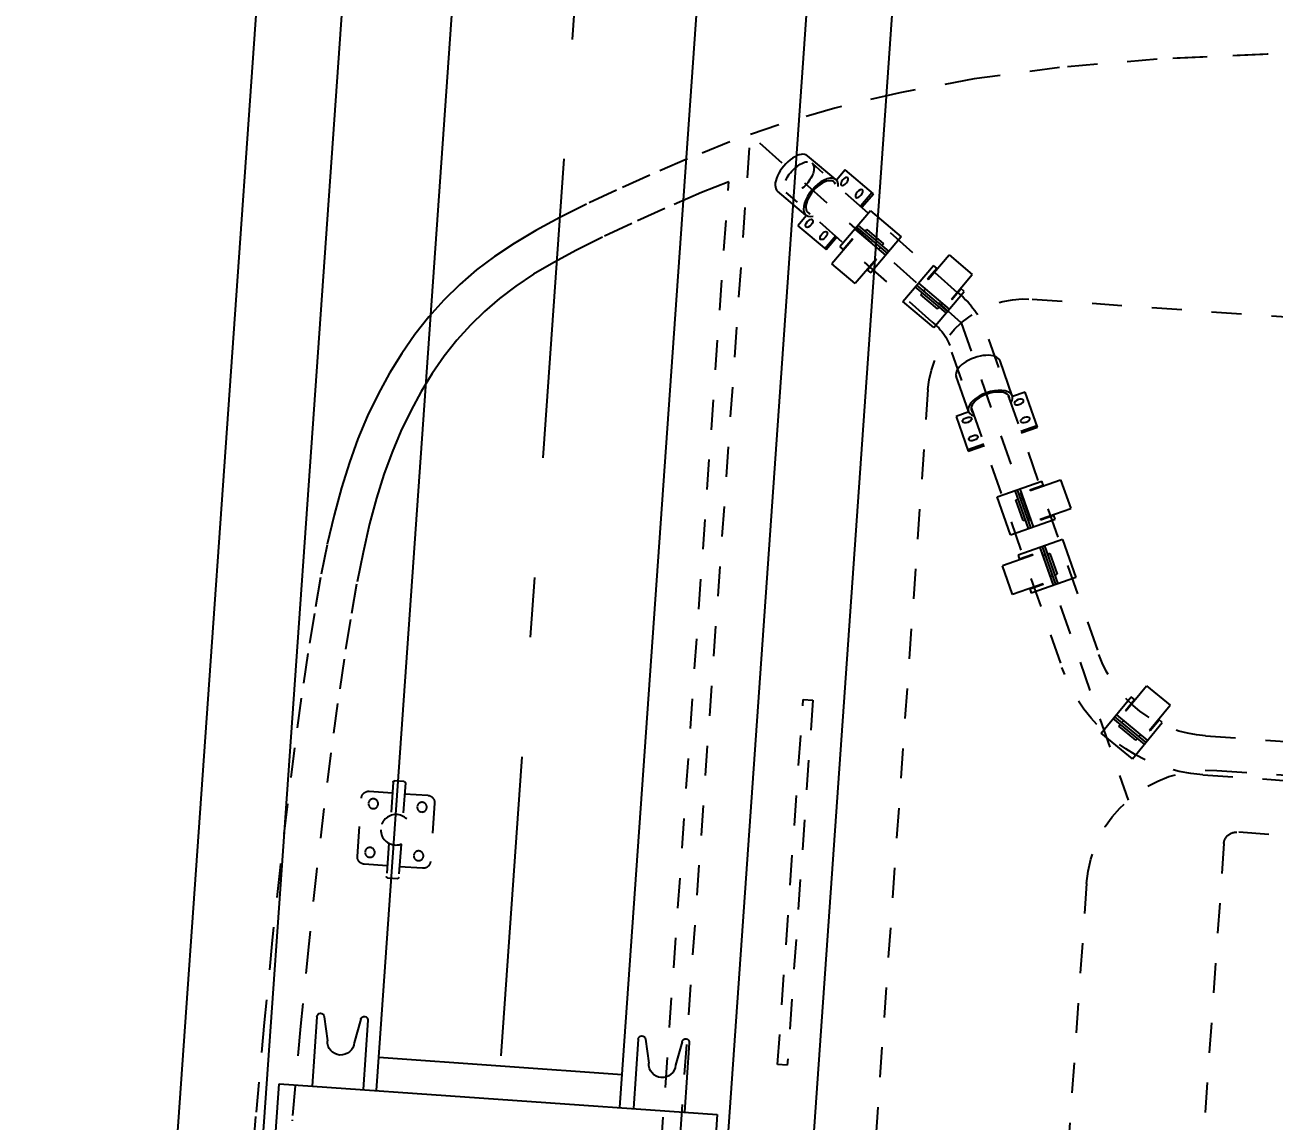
# Model space of a CAD drawing. Header units: millimetres. Extents: x -4 to 3776, y -4 to 4079.
# Drawn here: x 450.761 to 454.93, y 295.131 to 298.789 of the extents above; entities that cross this region are included whole.
import ezdxf
from ezdxf import colors
from ezdxf.entities.mleader import LeaderData, LeaderLine
from ezdxf.math import Vec2, Vec3

# ---------------------------------------------------------------- set-up
doc = ezdxf.new("R2010")
doc.units = ezdxf.units.MM
doc.linetypes.add('CEN1', pattern=[2, 1, -0.4, 0.2, -0.4])
doc.linetypes.add('PHANTOM', pattern=[2.5, 1.25, -0.25, 0.25, -0.25, 0.25, -0.25])
for name, color, linetype in [('03-input', 3, 'Continuous'), ('05-center', 6, 'CEN1'), ('BK_kedu', 255, 'Continuous')]:
    doc.layers.add(name, color=color, linetype=linetype)
doc.styles.get("Standard").update_dxf_attribs({"font": 'arial.ttf'})

# ---------------------------------------------------------------- blocks, each defined once
blk = doc.blocks.new('A$C1F900DED')
at = {"layer": '03-input', "color": 0, "linetype": 'Continuous', "ltscale": 0.2}
for p, q in [((0, 60), (0, 46)), ((30.3, 60), (0, 60)), ((30.3, 49), (30.3, 60)), ((30.9, 49), (61.3, 49)), ((0, 14), (0, 0)), ((30.3, 0), (30.3, 11)), ((30.9, 11), (61.3, 11)), ((0, 0), (30.3, 0))]:
    blk.add_line(p, q, dxfattribs=at)
at = {"layer": '03-input', "color": 0, "linetype": 'Continuous'}
for p, q in [((1.5, 60), (1.5, 46)), ((1.5, 14), (1.5, 0))]:
    blk.add_line(p, q, dxfattribs=at)
for centre in [(8.9, 52.5), (24.5, 52.5)]:
    blk.add_ellipse(centre, major_axis=(0, -4), ratio=0.5, dxfattribs=at)
for centre, major_axis, start_param, end_param in [((30.9, 30), (0, -19), 5.713564, 9.994399), ((30.9, 30), (0, -16.5), 6.036376, 9.671587), ((61.3, 30), (0, -19), 0, 3.141593)]:
    blk.add_ellipse(centre, major_axis=major_axis, ratio=0.498147, start_param=start_param, end_param=end_param, dxfattribs=at)
at = {"layer": '03-input', "color": 0, "linetype": 'Continuous', "extrusion": (0, 0, -1)}
for centre in [(8.9, 7.5), (24.5, 7.5)]:
    blk.add_ellipse(centre, major_axis=(0, 4), ratio=0.5, dxfattribs=at)
blk = doc.blocks.new('A$C4EFE2257')
at = {"layer": '03-input', "color": 0, "linetype": 'Continuous'}
for p, q in [((4, 27.1), (4, 53.6)), ((29, 53.6), (4, 53.6)), ((29, 27.1), (29, 53.6)), ((0, 38.7), (4, 38.7)), ((0, 0), (0, 38.7)), ((3.5, 27.1), (3.5, 38.7)), ((29, 38.7), (33, 38.7)), ((29.5, 27.1), (29.5, 38.7)), ((33, 0), (33, 38.7)), ((4, 27.1), (3.5, 27.1)), ((29.5, 27.1), (29, 27.1)), ((33, 19.5), (0, 19.5)), ((0, 17.6), (33, 17.6)), ((0, 15.6), (33, 15.6)), ((7.5, 17.6), (7.5, 19.5)), ((7.5, 13.6), (7.5, 15.6)), ((7.5, 13.6), (25.5, 13.6)), ((25.5, 17.6), (25.5, 19.5)), ((25.5, 13.6), (25.5, 15.6)), ((0, 0), (33, 0))]:
    blk.add_line(p, q, dxfattribs=at)
blk = doc.blocks.new('A$C2694431E')
at = {"layer": '03-input', "color": 0, "linetype": 'PHANTOM'}
for p, q in [((396.4, 1150.5), (396.4, 132.1)), ((556.2, 330.5), (556.2, 1150.5)), ((714.1, 725.5), (714.1, 1150.5)), ((48.1, 963.7), (47, 1051.4)), ((49.7, 886.3), (48.1, 963.7)), ((78.1, 964.2), (78.1, 965.2)), ((79.7, 887.1), (78.1, 964.2)), ((381.4, 965.5), (381.4, 171.8)), ((51.6, 818.3), (49.7, 886.3)), ((81.6, 819.3), (79.7, 887.1)), ((81.6, 819.3), (79.7, 887.1)), ((53.8, 758.6), (51.6, 818.3)), ((83.8, 759.8), (81.6, 819.3)), ((83.8, 759.8), (81.6, 819.3)), ((56.2, 706.1), (53.8, 758.6)), ((86.2, 707.7), (83.8, 759.8)), ((86.2, 707.7), (83.8, 759.8)), ((141.4, 732.4), (141.4, 759.8)), ((150.2, 761), (142.6, 761)), ((151.4, 732.4), (151.4, 759.8)), ((88.8, 661.7), (86.2, 707.7)), ((88.8, 661.7), (86.2, 707.7)), ((141.4, 682.2), (141.4, 709.5)), ((151.4, 682.2), (151.4, 709.5)), ((58.8, 659.8), (56.2, 706.1)), ((150.2, 681), (142.6, 681)), ((61.5, 618.7), (58.8, 659.8)), ((91.5, 620.9), (88.8, 661.7)), ((91.5, 620.9), (88.8, 661.7)), ((579.6, 273.9), (743.4, 654.8)), ((802.9, 629.9), (2255.7, 629.9)), ((814.1, 625.5), (1814.1, 625.5)), ((64.3, 581.9), (61.5, 618.7)), ((94.2, 584.3), (91.5, 620.9)), ((802.9, 597.9), (2255.6, 597.9)), ((97.1, 551.6), (94.2, 584.3)), ((67.3, 548.7), (64.3, 581.9)), ((70.4, 518.8), (67.3, 548.7)), ((100.2, 522.3), (97.1, 551.6)), ((573.4, 298.4), (681.6, 550.1)), ((602.8, 285.7), (711, 537.4)), ((73.9, 491.7), (70.4, 518.8)), ((103.6, 496), (100.2, 522.3)), ((77.8, 467.1), (73.9, 491.7)), ((107.4, 472.3), (103.6, 496)), ((111.6, 450.8), (107.4, 472.3)), ((82.2, 444.4), (77.8, 467.1)), ((116.3, 431), (111.6, 450.8)), ((87.3, 423.3), (82.2, 444.4)), ((121.7, 412.3), (116.3, 431)), ((93, 403.3), (87.3, 423.3)), ((127.7, 394.5), (121.7, 412.3)), ((99.5, 384.1), (93, 403.3)), ((134.5, 377.4), (127.7, 394.5)), ((106.9, 365.6), (99.5, 384.1)), ((141.9, 361.1), (134.5, 377.4)), ((115, 347.9), (106.9, 365.6)), ((150, 345.6), (141.9, 361.1)), ((123.9, 330.9), (115, 347.9)), ((158.8, 330.9), (150, 345.6)), ((133.6, 314.7), (123.9, 330.9)), ((168.3, 317), (158.8, 330.9)), ((144, 299.4), (133.6, 314.7)), ((178.4, 304), (168.3, 317)), ((155.3, 284.9), (144, 299.4)), ((189.2, 291.8), (178.4, 304)), ((200.6, 280.4), (189.2, 291.8)), ((167.3, 271.2), (155.3, 284.9)), ((213.2, 269.5), (200.6, 280.4)), ((180.2, 258.4), (167.3, 271.2)), ((227.1, 258.7), (213.2, 269.5)), ((579.6, 273.9), (396.4, 132.1)), ((555.4, 274.8), (429, 177.2)), ((194.1, 246.3), (180.2, 258.4)), ((243, 247.8), (227.1, 258.7)), ((209.4, 234.5), (194.1, 246.3)), ((260.9, 236.4), (243, 247.8)), ((574.9, 249.5), (448.5, 151.9)), ((636.2, 250.5), (864.5, 250.5)), ((636.2, 250.5), (2091.8, 250.5)), ((281.3, 224.4), (260.9, 236.4)), ((226.4, 222.8), (209.4, 234.5)), ((245.3, 210.8), (226.4, 222.8)), ((304.5, 211.5), (281.3, 224.4)), ((266.4, 198.4), (245.3, 210.8)), ((330.6, 197.4), (304.5, 211.5)), ((290.1, 185.2), (266.4, 198.4)), ((359.8, 182.3), (330.6, 197.4)), ((316.6, 170.9), (290.1, 185.2)), ((381.4, 171.8), (359.8, 182.3)), ((346.3, 155.5), (316.6, 170.9)), ((380.1, 139.1), (346.3, 155.5)), ((419, 122.3), (380.1, 139.1)), ((464, 105.5), (419, 122.3)), ((516.1, 89.2), (464, 105.5)), ((576.2, 73.7), (516.1, 89.2)), ((645.4, 59.5), (576.2, 73.7)), ((724.6, 47), (645.4, 59.5)), ((810.7, 37.1), (724.6, 47))]:
    blk.add_line(p, q, dxfattribs=at)
blk.add_lwpolyline([(1794.1, 674.9), (834.1, 674.9, -0.414214), (824.1, 684.9), (824.1, 1614.9, -0.414214), (834.1, 1624.9), (1794.1, 1624.9, -0.414214), (1804.1, 1614.9), (1804.1, 684.9, -0.414214)], format="xyb", close=True, dxfattribs=at)
blk.add_lwpolyline([(913, 28.3), (814.3, 36.7), (724.6, 47), (645.4, 59.5), (576.2, 73.7), (516.1, 89.2), (464, 105.5), (419, 122.3), (380.1, 139.1), (346.3, 155.5), (316.6, 170.9), (290.1, 185.2), (266.4, 198.4), (245.3, 210.8), (226.4, 222.8), (209.4, 234.5), (194.1, 246.3), (180.2, 258.4), (167.3, 271.2), (155.3, 284.9), (144, 299.4), (133.6, 314.7), (123.9, 330.9), (115, 347.9), (106.9, 365.6), (99.5, 384.1), (93, 403.3), (87.3, 423.3), (82.2, 444.4), (77.8, 467.1), (73.9, 491.7), (70.4, 518.8), (67.3, 548.7), (64.3, 581.9), (61.5, 618.7), (58.8, 659.8), (56.2, 706.1), (53.8, 758.6), (51.6, 818.3), (49.7, 886.3), (48.1, 963.7), (47, 1051.4)], dxfattribs=at)
blk.add_lwpolyline([(479.8, 591.2), (479.8, 891.2), (471.9, 891.2), (471.9, 591.2)], close=True, dxfattribs=at)
for points in [[(141.4, 751), (122.4, 751, 0.414214), (116.4, 745), (116.4, 697, 0.414214), (122.4, 691), (141.4, 691)], [(151.4, 691), (170.4, 691, 0.414214), (176.4, 697), (176.4, 745, 0.414214), (170.4, 751), (151.4, 751)]]:
    blk.add_lwpolyline(points, format="xyb", dxfattribs=at)
for centre, radius in [((126.4, 741), 4), ((166.4, 741), 4), ((146.4, 721), 12.5), ((126.4, 701), 4), ((166.4, 701), 4)]:
    blk.add_circle(centre, radius, dxfattribs=at)
for centre, radius, start, end in [((142.6, 759.8), 1.2, 90, 180), ((150.2, 759.8), 1.2, 360, 90), ((814.1, 725.5), 100, 180, 270), ((142.6, 682.2), 1.2, 180, 270), ((150.2, 682.2), 1.2, 270, 360), ((802.9, 497.9), 132, 90, 156.7282), ((802.9, 497.9), 100, 90, 156.7282), ((636.2, 330.5), 80, 180, 270), ((533.6, 310.2), 41.5, 301.7029, 343.4836), ((533.3, 310.3), 73.7, 304.3728, 340.5107)]:
    blk.add_arc(centre, radius, start, end, dxfattribs=at)
at = {"layer": '03-input', "color": 0, "linetype": 'PHANTOM', "extrusion": (0, 0, -1)}
blk.add_ellipse((438.7, 164.5), major_axis=(9.8, -12.7), ratio=0.50202, dxfattribs=at)
at = {"layer": '03-input', "color": 0, "linetype": 'PHANTOM'}
for p, rotation in [((744.4, 620.9), 215.4040544905714), ((674.8, 445.4), 66.71229703622696), ((632, 444.5), 246.7122970362269), ((557.3, 279.3), 216.3241348069794), ((499, 187.6), 36.32413480697942)]:
    blk.add_blockref('A$C4EFE2257', p, dxfattribs=dict(at, rotation=rotation))
for p, xscale, rotation in [((647.8, 354.9), -0.9999999999999998, 66.72824231317175), ((500.3, 173.3), -1, 36.14186298519576)]:
    blk.add_blockref('A$C1F900DED', p, dxfattribs=dict(at, xscale=xscale, rotation=rotation))
blk = doc.blocks.new('A$C21504F90')
at = {"layer": '03-input', "color": 0, "linetype": 'Continuous'}
for p, q in [((60, 360), (60, 0)), ((240, 360), (60, 360)), ((240, 0), (240, 360)), ((3, 333), (60, 333)), ((297, 333), (240, 333)), ((2.6, 327), (22.1, 323)), ((297.4, 327), (277.9, 323)), ((2.6, 297), (22.1, 301)), ((297.4, 297), (277.9, 301)), ((3, 291), (60, 291)), ((297, 291), (240, 291)), ((2.6, 63), (22.1, 59)), ((3, 69), (60, 69)), ((297, 69), (240, 69)), ((297.4, 63), (277.9, 59)), ((2.6, 33), (22.1, 37)), ((297.4, 33), (277.9, 37)), ((3, 27), (60, 27)), ((297, 27), (240, 27)), ((60, 0), (240, 0))]:
    blk.add_line(p, q, dxfattribs=at)
for centre, radius, start, end in [((3, 330), 3, 90, 262.6246), ((297, 330), 3, 277.3754, 90), ((22, 312), 11, 270.4215, 89.5785), ((278, 312), 11, 90.4215, 269.5785), ((3, 294), 3, 97.3754, 270), ((297, 294), 3, 270, 82.6246), ((3, 66), 3, 90, 262.6246), ((297, 66), 3, 277.3754, 90), ((22, 48), 11, 270.4215, 89.5785), ((278, 48), 11, 90.4215, 269.5785), ((3, 30), 3, 97.3754, 270), ((297, 30), 3, 270, 82.6246)]:
    blk.add_arc(centre, radius, start, end, dxfattribs=at)
blk = doc.blocks.new('jiushengting-jiaban')
at = {"layer": '03-input', "color": 0, "linetype": 'Continuous'}
for p, q in [((4928.3233, 3400.4955), (4928.7576, 3394.2849)), ((4928.0391, 3400.4756), (4928.4735, 3394.265)), ((4926.4966, 3400.3677), (4926.931, 3394.1572)), ((4926.2125, 3400.3479), (4926.6468, 3394.1373)), ((4927.8115, 3398.4814), (4928.1081, 3394.2395)), ((4926.9996, 3398.4246), (4927.2963, 3394.1827)), ((4927.8191, 3398.3716), (4927.0073, 3398.3148))]:
    blk.add_line(p, q, dxfattribs=at)
at = {"layer": '05-center'}
blk.add_line((4927.2761, 3400.3036), (4927.8601, 3391.9539), dxfattribs=at)
at = {"layer": '03-input', "color": 3, "linetype": 'Continuous', "xscale": 0.004069116755912711, "yscale": 0.004069116755912711, "zscale": 0.004069116755912711, "rotation": 4.000544981170568}
blk.add_blockref('A$C2694431E', (4926.6749, 3394.586), dxfattribs=at)
at = {"layer": '03-input', "color": 0, "linetype": 'Continuous', "xscale": 0.004069116755912711, "yscale": 0.004069116755912711, "zscale": 0.004069116755912711, "rotation": 274.0005449745983}
blk.add_blockref('A$C21504F90', (4926.6068, 3399.3761), dxfattribs=at)

msp = doc.modelspace()

# ---------------------------------------------------------------- block references
at = {"color": 4, "lineweight": 25, "xscale": -1, "rotation": 180}
msp.add_blockref('jiushengting-jiaban', (-4475.0662, 3693.6574), dxfattribs=at)

# ---------------------------------------------------------------- leaders
at = {"layer": 'BK_kedu'}
ml = msp.add_multileader_mtext('Standard', dxfattribs=at)
ml.set_content('', color=256)
ml.set_leader_properties()
ml.build(insert=Vec2(0, 0))
ml.multileader.update_dxf_attribs({"text_right_attachment_type": 6, "dogleg_length": 0.36, "arrow_head_size": 0.18})
ctx = ml.context
ctx.base_point, ctx.char_height, ctx.arrow_head_size, ctx.landing_gap_size, ctx.plane_origin = Vec3(3775.9986, 4079.3284), 0.18, 0.18, 0.09, Vec3(3774.6386, 4079.3284)
ctx.right_attachment = 6
notes = []
notes.append((ctx, [(0, (0, 0, 0), (0, 0), (1, 0), 1, [])]))
ctx.mtext.insert, ctx.mtext.flow_direction = Vec3(3776.0886, 4079.4184), 5
for ctx, leaders in notes:
    for number, flags, end, landing, length, lines in leaders:
        leader = LeaderData()
        leader.index, (leader.has_last_leader_line, leader.has_dogleg_vector, leader.attachment_direction) = number, flags
        leader.last_leader_point, leader.dogleg_vector, leader.dogleg_length = Vec3(end), Vec3(landing), length
        for number, points, colour, breaks in lines:
            line = LeaderLine()
            line.index, line.vertices, line.color, line.breaks = number, Vec3.list(points), colors.encode_raw_color(colour), breaks
            leader.lines.append(line)
        ctx.leaders.append(leader)

doc.saveas('drawing.dxf')
